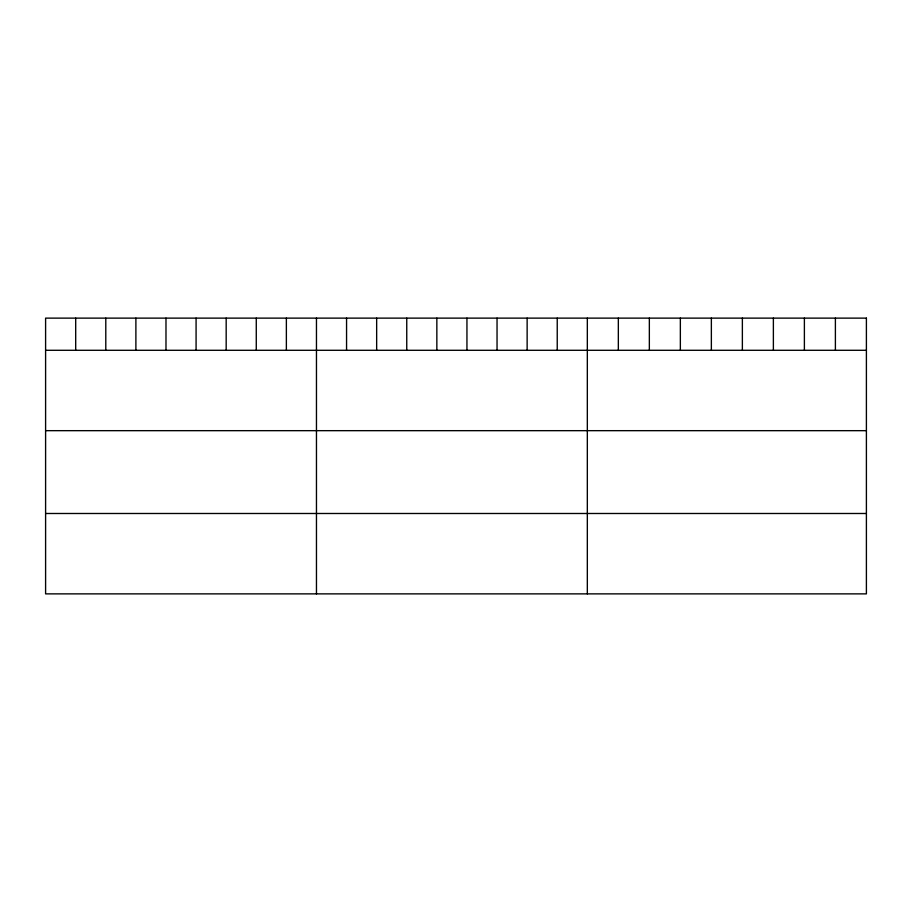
<?xml version="1.0" encoding="UTF-8"?>
<svg xmlns="http://www.w3.org/2000/svg" width="912" height="912" viewBox="0 0 912 912"><rect width="100%" height="100%" fill="white"/><g stroke="black" fill="none" stroke-linecap="round" stroke-linejoin="round"><path stroke-width="1.37" d="M45.6 350.288L866.4 350.288M45.6 430.669L866.4 430.669M45.6 513.49L866.4 513.49M835.392 318.128L835.392 350.288M804.384 318.128L804.384 350.288M773.376 318.128L773.376 350.288M742.368 318.128L742.368 350.288M711.36 318.128L711.36 350.288M680.352 318.128L680.352 350.288M649.344 318.128L649.344 350.288M618.336 318.128L618.336 350.288M587.328 318.128L587.328 593.872M557.232 318.128L557.232 350.288M527.136 318.128L527.136 350.288M497.04 318.128L497.04 350.288M466.944 318.128L466.944 350.288M436.848 318.128L436.848 350.288M406.752 318.128L406.752 350.288M376.656 318.128L376.656 350.288M346.56 318.128L346.56 350.288M316.464 318.128L316.464 593.872M286.368 318.128L286.368 350.288M256.272 318.128L256.272 350.288M226.176 318.128L226.176 350.288M196.08 318.128L196.08 350.288M165.984 318.128L165.984 350.288M135.888 318.128L135.888 350.288M105.792 318.128L105.792 350.288M75.696 318.128L75.696 350.288M866.4 318.128L45.6 318.128L45.6 593.872L866.4 593.872L866.4 318.128"/></g></svg>
